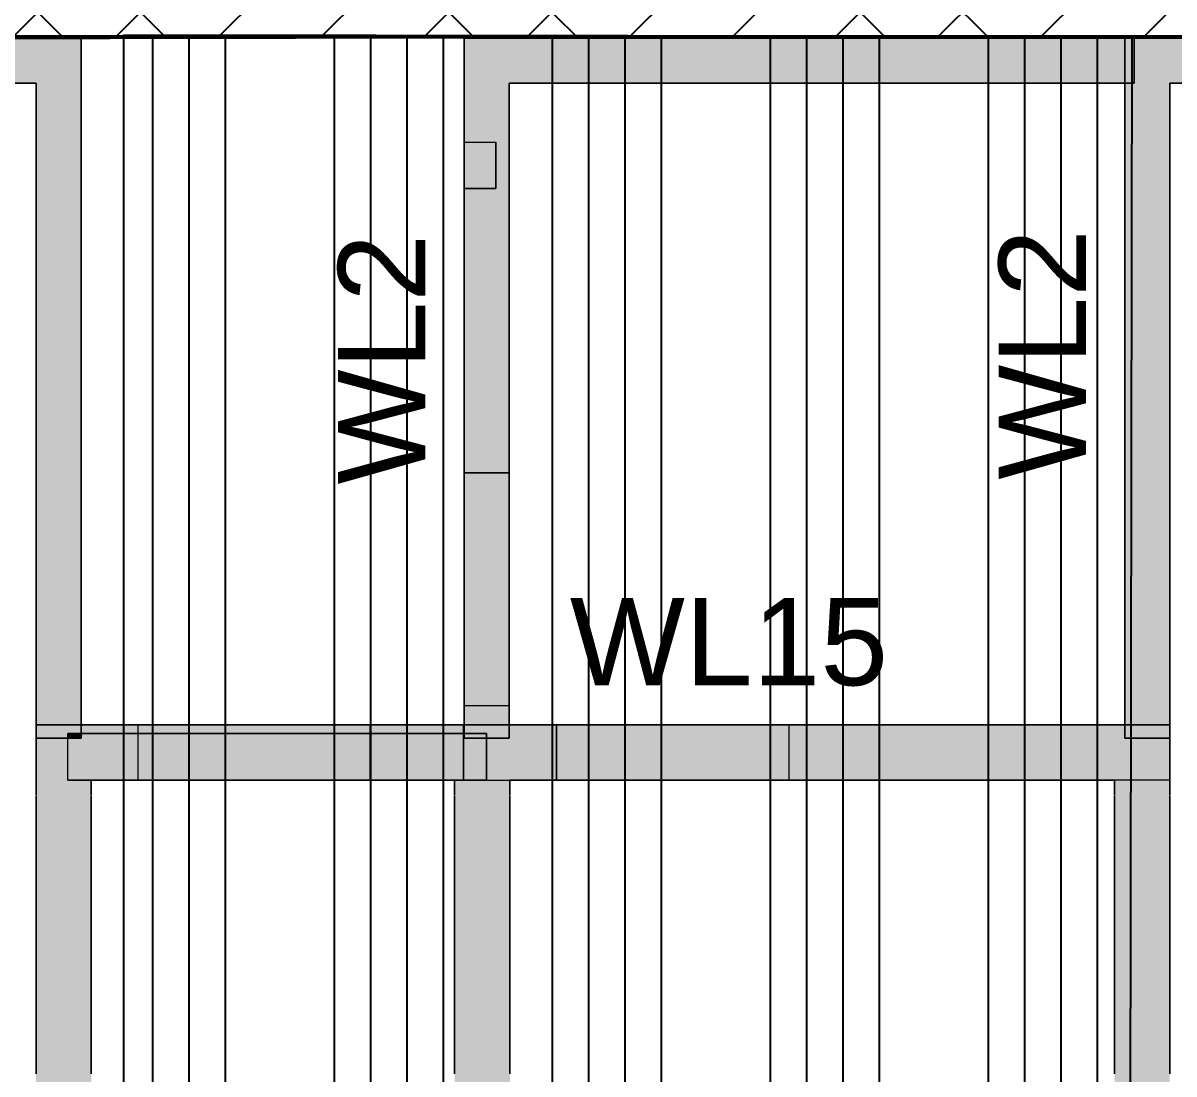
# Model space of a CAD drawing. Header units: inches. Extents: x -4126 to -1814, y 9773 to 12338.
# Drawn here: x -2716.1 to -2518.1, y 10203.1 to 10383.8 of the extents above; entities that cross this region are included whole.
import ezdxf

# ---------------------------------------------------------------- set-up
doc = ezdxf.new("R2010")
doc.units = ezdxf.units.IN
doc.header["$MEASUREMENT"] = 0
doc.layers.add('A-WALL', color=113, linetype='Continuous', lineweight=13)
doc.layers.add('I-WALL', color=2, linetype='Continuous', lineweight=13)
doc.layers.add('LOAD_HATCH', color=8, linetype='Continuous')
doc.layers.add('loads', color=1, linetype='Continuous')
doc.styles.add('Arial', font='Arial.ttf', dxfattribs={"height": 18})

# ---------------------------------------------------------------- blocks, each defined once
blk = doc.blocks.new('CTR - 1st Phase - Common Walls_rvt-1-FRAMING PLAN - 1ST FLOOR')
at = {"layer": 'I-WALL', "lineweight": 5, "transparency": 33554585}
for points in [[(-2713.82, 10373.41), (-2713.82, 10381.16), (-2721.68, 10381.16), (-2721.68, 10380.79), (-2732.55, 10380.79), (-2732.55, 10373.41), (-2721.3, 10373.41)], [(-2526.57, 10373.41), (-2526.57, 10381.16), (-2632.45, 10381.16), (-2632.45, 10373.41), (-2586.24, 10373.41)], [(-2526.57, 10373.41), (-2524.95, 10373.41), (-2524.95, 10381.16), (-2526.57, 10381.16)], [(-2514.32, 10373.41), (-2514.32, 10381.16), (-2524.95, 10381.16), (-2524.95, 10373.41), (-2518.82, 10373.41)], [(-2634.76, 10355.29), (-2634.76, 10363.29), (-2640.2, 10363.29), (-2640.2, 10355.29)], [(-2640.2, 10346.32), (-2632.45, 10346.32), (-2632.45, 10347.15), (-2640.2, 10347.15), (-2640.2, 10346.69)], [(-2632.45, 10298.43), (-2632.45, 10299.27), (-2640.2, 10299.27), (-2640.2, 10298.43)], [(-2713.82, 10260.84), (-2708.32, 10260.84), (-2708.32, 10261.59), (-2706.07, 10261.59), (-2706.07, 10263.09), (-2713.82, 10263.09)], [(-2636.32, 10260.84), (-2632.45, 10260.84), (-2632.45, 10263.09), (-2640.2, 10263.08), (-2640.2, 10261.59), (-2636.32, 10261.59)], [(-2521.07, 10260.84), (-2518.82, 10260.84), (-2518.82, 10263.09), (-2526.57, 10263.09), (-2526.57, 10260.84)], [(-2706.07, 10260.84), (-2706.07, 10261.59), (-2708.32, 10261.59), (-2708.32, 10260.84)], [(-2636.32, 10260.84), (-2636.32, 10261.59), (-2640.2, 10261.59), (-2640.2, 10260.84)]]:
    blk.add_hatch(color=8, dxfattribs=at).paths.add_polyline_path(points, flags=0)
h = blk.add_hatch(color=8, dxfattribs=at)
h.paths.add_polyline_path([(-2713.82, 10263.09), (-2706.07, 10263.09), (-2706.07, 10297.61), (-2713.82, 10297.61)], flags=0)
h.paths.add_polyline_path([(-2708.63, 10298), (-2706.07, 10298), (-2706.07, 10298.43), (-2713.82, 10298.43), (-2713.82, 10298)], flags=0)
h.paths.add_polyline_path([(-2706.07, 10299.27), (-2706.07, 10299.7), (-2713.82, 10299.7), (-2713.82, 10299.27), (-2708.72, 10299.27)], flags=0)
h.paths.add_polyline_path([(-2713.82, 10300.09), (-2706.07, 10300.09), (-2706.07, 10345.49), (-2713.82, 10345.49), (-2713.82, 10308.99)], flags=0)
h.paths.add_polyline_path([(-2711.93, 10345.89), (-2706.07, 10345.89), (-2706.07, 10346.32), (-2713.82, 10346.32), (-2713.82, 10345.89)], flags=0)
h.paths.add_polyline_path([(-2706.07, 10347.15), (-2706.07, 10347.58), (-2713.82, 10347.58), (-2713.82, 10347.15), (-2712.02, 10347.15)], flags=0)
h.paths.add_polyline_path([(-2713.82, 10347.97), (-2706.07, 10347.97), (-2706.07, 10381.16), (-2713.82, 10381.16), (-2713.82, 10373.41)], flags=0)
h = blk.add_hatch(color=8, dxfattribs=at)
h.paths.add_polyline_path([(-2635.58, 10263.09), (-2632.45, 10263.09), (-2632.45, 10266.41), (-2640.2, 10266.41), (-2640.2, 10263.09)], flags=0)
h.paths.add_polyline_path([(-2632.45, 10306.41), (-2632.45, 10345.49), (-2640.2, 10345.49), (-2640.2, 10306.41)], flags=0)
h.paths.add_polyline_path([(-2632.45, 10345.89), (-2632.45, 10346.32), (-2640.2, 10346.32), (-2640.2, 10345.89), (-2635.63, 10345.89)], flags=0)
h.paths.add_polyline_path([(-2640.2, 10347.15), (-2632.45, 10347.15), (-2632.45, 10347.58), (-2640.2, 10347.58)], flags=0)
h.paths.add_polyline_path([(-2634.76, 10347.97), (-2632.45, 10347.97), (-2632.45, 10381.16), (-2640.2, 10381.16), (-2640.2, 10363.29), (-2634.76, 10363.29), (-2634.76, 10355.29), (-2640.2, 10355.29), (-2640.2, 10347.97), (-2635.39, 10347.97)], flags=0)
h = blk.add_hatch(color=8, dxfattribs=at)
h.paths.add_polyline_path([(-2526.57, 10263.09), (-2518.82, 10263.09), (-2518.82, 10297.61), (-2526.57, 10297.61)], flags=0)
h.paths.add_polyline_path([(-2526.57, 10298), (-2518.82, 10298), (-2518.82, 10298.43), (-2526.57, 10298.43)], flags=0)
h.paths.add_polyline_path([(-2526.57, 10299.27), (-2518.82, 10299.27), (-2518.82, 10299.7), (-2526.57, 10299.7)], flags=0)
h.paths.add_polyline_path([(-2518.82, 10300.09), (-2518.82, 10345.49), (-2526.57, 10345.49), (-2526.57, 10300.09)], flags=0)
h.paths.add_polyline_path([(-2526.57, 10345.89), (-2518.82, 10345.89), (-2518.82, 10346.32), (-2526.57, 10346.32)], flags=0)
h.paths.add_polyline_path([(-2518.82, 10347.15), (-2518.82, 10347.58), (-2526.57, 10347.58), (-2526.57, 10347.15), (-2524.95, 10347.15)], flags=0)
h.paths.add_polyline_path([(-2524.95, 10347.97), (-2518.82, 10347.97), (-2518.82, 10373.41), (-2526.57, 10373.41), (-2526.57, 10347.97)], flags=0)
h = blk.add_hatch(color=8, dxfattribs=at)
h.paths.add_polyline_path([(-2713.82, 10297.61), (-2706.07, 10297.61), (-2706.07, 10298), (-2713.82, 10298)], flags=0)
h.paths.add_polyline_path([(-2706.07, 10299.7), (-2706.07, 10300.09), (-2713.82, 10300.09), (-2713.82, 10299.7), (-2708.75, 10299.7)], flags=0)
h.paths.add_polyline_path([(-2706.07, 10345.49), (-2706.07, 10345.89), (-2713.82, 10345.89), (-2713.82, 10345.49), (-2711.9, 10345.49)], flags=0)
h.paths.add_polyline_path([(-2713.82, 10347.58), (-2706.07, 10347.58), (-2706.07, 10347.97), (-2713.82, 10347.97)], flags=0)
h = blk.add_hatch(color=8, dxfattribs=at)
h.paths.add_polyline_path([(-2640.2, 10345.49), (-2632.45, 10345.49), (-2632.45, 10345.89), (-2640.2, 10345.89)], flags=0)
h.paths.add_polyline_path([(-2640.2, 10347.58), (-2632.45, 10347.58), (-2632.45, 10347.97), (-2640.2, 10347.97)], flags=0)
h = blk.add_hatch(color=8, dxfattribs=at)
h.paths.add_polyline_path([(-2526.57, 10297.61), (-2518.82, 10297.61), (-2518.82, 10298), (-2526.57, 10298)], flags=0)
h.paths.add_polyline_path([(-2518.82, 10299.7), (-2518.82, 10300.09), (-2526.57, 10300.09), (-2526.57, 10299.7)], flags=0)
h.paths.add_polyline_path([(-2526.57, 10345.49), (-2518.82, 10345.49), (-2518.82, 10345.89), (-2526.57, 10345.89)], flags=0)
h.paths.add_polyline_path([(-2524.95, 10347.58), (-2518.82, 10347.58), (-2518.82, 10347.97), (-2526.57, 10347.97), (-2526.57, 10347.58)], flags=0)
h = blk.add_hatch(color=8, dxfattribs=at)
h.paths.add_polyline_path([(-2706.07, 10298.43), (-2706.07, 10299.27), (-2713.82, 10299.27), (-2713.82, 10298.43), (-2708.66, 10298.43)], flags=0)
h.paths.add_polyline_path([(-2711.96, 10346.32), (-2706.07, 10346.32), (-2706.07, 10347.15), (-2713.82, 10347.15), (-2713.82, 10346.32)], flags=0)
h = blk.add_hatch(color=8, dxfattribs=at)
h.paths.add_polyline_path([(-2518.82, 10298.43), (-2518.82, 10299.27), (-2526.57, 10299.27), (-2526.57, 10298.43)], flags=0)
h.paths.add_polyline_path([(-2518.82, 10346.32), (-2518.82, 10347.15), (-2526.57, 10347.15), (-2526.57, 10346.32)], flags=0)
h = blk.add_hatch(color=8, dxfattribs=at)
h.paths.add_polyline_path([(-2640.2, 10266.41), (-2632.45, 10266.41), (-2632.45, 10297.61), (-2640.2, 10297.61)], flags=0)
h.paths.add_polyline_path([(-2632.45, 10298), (-2632.45, 10298.43), (-2640.2, 10298.43), (-2640.2, 10298)], flags=0)
h.paths.add_polyline_path([(-2632.45, 10299.27), (-2632.45, 10299.7), (-2640.2, 10299.7), (-2640.2, 10299.27)], flags=0)
h.paths.add_polyline_path([(-2640.2, 10300.09), (-2632.45, 10300.09), (-2632.45, 10306.41), (-2640.2, 10306.41)], flags=0)
h = blk.add_hatch(color=8, dxfattribs=at)
h.paths.add_polyline_path([(-2632.45, 10297.61), (-2632.45, 10298), (-2640.2, 10298), (-2640.2, 10297.61)], flags=0)
h.paths.add_polyline_path([(-2632.45, 10299.7), (-2632.45, 10300.09), (-2640.2, 10300.09), (-2640.2, 10299.7)], flags=0)
at = {"layer": 'I-WALL', "color": 9}
for p, q in [((-2713.82, 10381.16), (-2732.55, 10381.16)), ((-2713.82, 10381.16), (-2706.07, 10381.16)), ((-2706.07, 10347.97), (-2706.07, 10381.16)), ((-2640.2, 10381.16), (-2640.2, 10347.97)), ((-2640.2, 10381.16), (-2632.45, 10381.16)), ((-2524.95, 10381.16), (-2632.45, 10381.16)), ((-2514.32, 10381.16), (-2526.57, 10381.16)), ((-2526.57, 10373.41), (-2526.57, 10381.16)), ((-2524.95, 10381.16), (-2524.95, 10373.41)), ((-2732.55, 10373.41), (-2713.82, 10373.41)), ((-2713.82, 10373.41), (-2713.82, 10347.97)), ((-2632.45, 10347.97), (-2632.45, 10373.41)), ((-2632.45, 10373.41), (-2524.95, 10373.41)), ((-2526.57, 10373.41), (-2526.57, 10347.97)), ((-2518.82, 10347.97), (-2518.82, 10373.41)), ((-2518.82, 10373.41), (-2514.32, 10373.41)), ((-2713.82, 10347.97), (-2713.82, 10347.58)), ((-2713.82, 10347.58), (-2713.82, 10346.77)), ((-2706.07, 10347.58), (-2706.07, 10347.97)), ((-2706.07, 10346.77), (-2706.07, 10347.58)), ((-2640.2, 10347.97), (-2640.2, 10347.58)), ((-2640.2, 10347.58), (-2640.2, 10346.77)), ((-2632.45, 10347.58), (-2632.45, 10347.97)), ((-2632.45, 10346.77), (-2632.45, 10347.58)), ((-2526.57, 10347.97), (-2526.57, 10347.58)), ((-2526.57, 10347.58), (-2526.57, 10346.77)), ((-2518.82, 10347.58), (-2518.82, 10347.97)), ((-2518.82, 10346.77), (-2518.82, 10347.58)), ((-2713.82, 10346.69), (-2713.82, 10345.89)), ((-2713.82, 10345.89), (-2713.82, 10345.49)), ((-2713.82, 10345.49), (-2713.82, 10300.09)), ((-2706.07, 10345.89), (-2706.07, 10346.69)), ((-2706.07, 10345.49), (-2706.07, 10345.89)), ((-2706.07, 10300.09), (-2706.07, 10345.49)), ((-2640.2, 10346.69), (-2640.2, 10345.89)), ((-2640.2, 10345.89), (-2640.2, 10345.49)), ((-2640.2, 10345.49), (-2640.2, 10306.41)), ((-2632.45, 10345.89), (-2632.45, 10346.69)), ((-2632.45, 10345.49), (-2632.45, 10345.89)), ((-2632.45, 10306.41), (-2632.45, 10345.49)), ((-2526.57, 10346.69), (-2526.57, 10345.89)), ((-2526.57, 10345.89), (-2526.57, 10345.49)), ((-2526.57, 10345.49), (-2526.57, 10300.09)), ((-2518.82, 10345.89), (-2518.82, 10346.69)), ((-2518.82, 10345.49), (-2518.82, 10345.89)), ((-2518.82, 10300.09), (-2518.82, 10345.49)), ((-2640.2, 10306.41), (-2640.2, 10300.09)), ((-2632.45, 10306.41), (-2640.2, 10306.41)), ((-2632.45, 10300.09), (-2632.45, 10306.41)), ((-2713.82, 10300.09), (-2713.82, 10299.7)), ((-2713.82, 10299.7), (-2713.82, 10298.89)), ((-2706.07, 10299.7), (-2706.07, 10300.09)), ((-2706.07, 10298.89), (-2706.07, 10299.7)), ((-2640.2, 10300.09), (-2640.2, 10299.7)), ((-2640.2, 10299.7), (-2640.2, 10298.89)), ((-2632.45, 10299.7), (-2632.45, 10300.09)), ((-2632.45, 10298.89), (-2632.45, 10299.7)), ((-2526.57, 10300.09), (-2526.57, 10299.7)), ((-2526.57, 10299.7), (-2526.57, 10298.89)), ((-2518.82, 10299.7), (-2518.82, 10300.09)), ((-2518.82, 10298.89), (-2518.82, 10299.7)), ((-2713.82, 10298.81), (-2713.82, 10298)), ((-2713.82, 10298), (-2713.82, 10297.61)), ((-2706.07, 10298), (-2706.07, 10298.81)), ((-2706.07, 10297.61), (-2706.07, 10298)), ((-2640.2, 10298.81), (-2640.2, 10298)), ((-2640.2, 10298), (-2640.2, 10297.61)), ((-2632.45, 10298), (-2632.45, 10298.81)), ((-2632.45, 10297.61), (-2632.45, 10298)), ((-2526.57, 10298.81), (-2526.57, 10298)), ((-2526.57, 10298), (-2526.57, 10297.61)), ((-2518.82, 10298), (-2518.82, 10298.81)), ((-2518.82, 10297.61), (-2518.82, 10298)), ((-2713.82, 10297.61), (-2713.82, 10260.84)), ((-2706.07, 10261.59), (-2706.07, 10297.61)), ((-2640.2, 10297.61), (-2640.2, 10266.41)), ((-2632.45, 10266.41), (-2632.45, 10297.61)), ((-2526.57, 10297.61), (-2526.57, 10260.84)), ((-2518.82, 10260.84), (-2518.82, 10297.61)), ((-2640.2, 10266.41), (-2640.2, 10261.59)), ((-2640.2, 10266.41), (-2632.45, 10266.41)), ((-2632.45, 10260.84), (-2632.45, 10266.41)), ((-2708.32, 10260.84), (-2713.82, 10260.84)), ((-2706.07, 10260.84), (-2708.32, 10260.84)), ((-2706.07, 10260.84), (-2706.07, 10261.59)), ((-2640.2, 10261.59), (-2640.2, 10260.84)), ((-2636.32, 10260.84), (-2640.2, 10260.84)), ((-2632.45, 10260.84), (-2636.32, 10260.84)), ((-2518.82, 10260.84), (-2526.57, 10260.84))]:
    blk.add_line(p, q, dxfattribs=at)
at = {"layer": 'I-WALL', "color": 253}
for p, q in [((-2721.68, 10381.16), (-2713.82, 10381.16)), ((-2706.07, 10381.16), (-2713.82, 10381.16)), ((-2706.07, 10381.16), (-2706.07, 10347.97)), ((-2640.2, 10363.29), (-2640.2, 10381.16)), ((-2632.45, 10381.16), (-2640.2, 10381.16)), ((-2632.45, 10381.16), (-2526.57, 10381.16)), ((-2526.57, 10381.16), (-2524.95, 10381.16)), ((-2526.57, 10381.16), (-2524.95, 10381.16)), ((-2526.57, 10381.16), (-2526.57, 10373.41)), ((-2524.95, 10373.41), (-2524.95, 10381.16)), ((-2524.95, 10381.16), (-2514.32, 10381.16)), ((-2713.82, 10373.41), (-2732.55, 10373.41)), ((-2713.82, 10347.97), (-2713.82, 10373.41)), ((-2632.45, 10373.41), (-2632.45, 10347.97)), ((-2526.57, 10373.41), (-2632.45, 10373.41)), ((-2524.95, 10373.41), (-2526.57, 10373.41)), ((-2526.57, 10347.97), (-2526.57, 10373.41)), ((-2518.82, 10373.41), (-2518.82, 10347.97)), ((-2514.32, 10373.41), (-2518.82, 10373.41)), ((-2640.2, 10355.29), (-2640.2, 10363.29)), ((-2640.2, 10363.29), (-2640.2, 10355.29)), ((-2640.2, 10355.29), (-2640.2, 10363.29)), ((-2640.2, 10363.29), (-2634.76, 10363.29)), ((-2640.2, 10363.29), (-2634.76, 10363.29)), ((-2634.76, 10355.29), (-2634.76, 10363.29)), ((-2634.76, 10363.29), (-2634.76, 10355.29)), ((-2640.2, 10347.97), (-2640.2, 10355.29)), ((-2634.76, 10355.29), (-2640.2, 10355.29)), ((-2640.2, 10355.29), (-2634.76, 10355.29)), ((-2713.82, 10347.58), (-2713.82, 10347.97)), ((-2713.82, 10347.15), (-2713.82, 10347.58)), ((-2706.07, 10347.97), (-2706.07, 10347.58)), ((-2706.07, 10347.58), (-2706.07, 10347.15)), ((-2640.2, 10347.58), (-2640.2, 10347.97)), ((-2640.2, 10347.15), (-2640.2, 10347.58)), ((-2632.45, 10347.97), (-2632.45, 10347.58)), ((-2632.45, 10347.58), (-2632.45, 10347.15)), ((-2526.57, 10347.58), (-2526.57, 10347.97)), ((-2526.57, 10347.15), (-2526.57, 10347.58)), ((-2518.82, 10347.97), (-2518.82, 10347.58)), ((-2518.82, 10347.58), (-2518.82, 10347.15)), ((-2713.82, 10346.77), (-2713.82, 10347.15)), ((-2713.82, 10346.32), (-2713.82, 10346.69)), ((-2713.82, 10345.89), (-2713.82, 10346.32)), ((-2713.82, 10345.49), (-2713.82, 10345.89)), ((-2713.82, 10300.09), (-2713.82, 10345.49)), ((-2706.07, 10347.15), (-2706.07, 10346.77)), ((-2706.07, 10346.69), (-2706.07, 10346.32)), ((-2706.07, 10346.32), (-2706.07, 10345.89)), ((-2706.07, 10345.89), (-2706.07, 10345.49)), ((-2706.07, 10345.49), (-2706.07, 10300.09)), ((-2640.2, 10346.77), (-2640.2, 10347.15)), ((-2640.2, 10346.32), (-2640.2, 10346.69)), ((-2640.2, 10345.89), (-2640.2, 10346.32)), ((-2640.2, 10345.49), (-2640.2, 10345.89)), ((-2640.2, 10300.09), (-2640.2, 10345.49)), ((-2632.45, 10347.15), (-2632.45, 10346.77)), ((-2632.45, 10346.69), (-2632.45, 10346.32)), ((-2632.45, 10346.32), (-2632.45, 10345.89)), ((-2632.45, 10345.89), (-2632.45, 10345.49)), ((-2632.45, 10345.49), (-2632.45, 10300.09)), ((-2526.57, 10346.77), (-2526.57, 10347.15)), ((-2526.57, 10346.32), (-2526.57, 10346.69)), ((-2526.57, 10345.89), (-2526.57, 10346.32)), ((-2526.57, 10345.49), (-2526.57, 10345.89)), ((-2526.57, 10300.09), (-2526.57, 10345.49)), ((-2518.82, 10347.15), (-2518.82, 10346.77)), ((-2518.82, 10346.69), (-2518.82, 10346.32)), ((-2518.82, 10346.32), (-2518.82, 10345.89)), ((-2518.82, 10345.89), (-2518.82, 10345.49)), ((-2518.82, 10345.49), (-2518.82, 10300.09)), ((-2640.2, 10306.41), (-2632.45, 10306.41)), ((-2713.82, 10299.7), (-2713.82, 10300.09)), ((-2713.82, 10299.27), (-2713.82, 10299.7)), ((-2706.07, 10300.09), (-2706.07, 10299.7)), ((-2706.07, 10299.7), (-2706.07, 10299.27)), ((-2640.2, 10299.7), (-2640.2, 10300.09)), ((-2640.2, 10299.27), (-2640.2, 10299.7)), ((-2632.45, 10300.09), (-2632.45, 10299.7)), ((-2632.45, 10299.7), (-2632.45, 10299.27)), ((-2526.57, 10299.7), (-2526.57, 10300.09)), ((-2526.57, 10299.27), (-2526.57, 10299.7)), ((-2518.82, 10300.09), (-2518.82, 10299.7)), ((-2518.82, 10299.7), (-2518.82, 10299.27)), ((-2713.82, 10298.89), (-2713.82, 10299.27)), ((-2713.82, 10298.43), (-2713.82, 10298.81)), ((-2713.82, 10298), (-2713.82, 10298.43)), ((-2713.82, 10297.61), (-2713.82, 10298)), ((-2706.07, 10299.27), (-2706.07, 10298.89)), ((-2706.07, 10298.81), (-2706.07, 10298.43)), ((-2706.07, 10298.43), (-2706.07, 10298)), ((-2706.07, 10298), (-2706.07, 10297.61)), ((-2640.2, 10298.89), (-2640.2, 10299.27)), ((-2640.2, 10298.43), (-2640.2, 10298.81)), ((-2640.2, 10298), (-2640.2, 10298.43)), ((-2640.2, 10297.61), (-2640.2, 10298)), ((-2632.45, 10299.27), (-2632.45, 10298.89)), ((-2632.45, 10298.81), (-2632.45, 10298.43)), ((-2632.45, 10298.43), (-2632.45, 10298)), ((-2632.45, 10298), (-2632.45, 10297.61)), ((-2526.57, 10298.89), (-2526.57, 10299.27)), ((-2526.57, 10298.43), (-2526.57, 10298.81)), ((-2526.57, 10298), (-2526.57, 10298.43)), ((-2526.57, 10297.61), (-2526.57, 10298)), ((-2518.82, 10299.27), (-2518.82, 10298.89)), ((-2518.82, 10298.81), (-2518.82, 10298.43)), ((-2518.82, 10298.43), (-2518.82, 10298)), ((-2518.82, 10298), (-2518.82, 10297.61)), ((-2713.82, 10263.09), (-2713.82, 10297.61)), ((-2706.07, 10297.61), (-2706.07, 10263.09)), ((-2640.2, 10263.09), (-2640.2, 10297.61)), ((-2632.45, 10297.61), (-2632.45, 10263.09)), ((-2526.57, 10263.09), (-2526.57, 10297.61)), ((-2518.82, 10297.61), (-2518.82, 10263.09)), ((-2640.2, 10266.41), (-2632.45, 10266.41)), ((-2713.82, 10260.84), (-2713.82, 10263.09)), ((-2706.07, 10263.09), (-2706.07, 10261.59)), ((-2640.2, 10261.59), (-2640.2, 10263.08)), ((-2632.45, 10263.09), (-2632.45, 10260.84)), ((-2526.57, 10260.84), (-2526.57, 10263.09)), ((-2518.82, 10263.09), (-2518.82, 10260.84)), ((-2713.82, 10260.84), (-2708.32, 10260.84)), ((-2708.32, 10260.84), (-2706.07, 10260.84)), ((-2706.07, 10261.59), (-2706.07, 10260.84)), ((-2640.2, 10260.84), (-2640.2, 10261.59)), ((-2640.2, 10260.84), (-2636.32, 10260.84)), ((-2636.32, 10260.84), (-2632.45, 10260.84)), ((-2526.57, 10260.84), (-2518.82, 10260.84))]:
    blk.add_line(p, q, dxfattribs=at)
blk = doc.blocks.new('CTR - 1st Phase -Stairs _ Elevators_rvt-1-FRAMING PLAN - 1ST FLOOR')
at = {"layer": 'I-WALL', "lineweight": 5, "transparency": 33554585}
h = blk.add_hatch(color=8, dxfattribs=at)
h.paths.add_polyline_path([(-2708.32, 10253.59), (-2708.32, 10260.84), (-2713.82, 10260.84), (-2713.82, 10253.59)], flags=0)
h.paths.add_polyline_path([(-2697.59, 10261.59), (-2696.32, 10261.59), (-2696.32, 10263.09), (-2706.07, 10263.09), (-2706.07, 10261.59), (-2704.32, 10261.59)], flags=0)
h.paths.add_polyline_path([(-2640.32, 10261.59), (-2640.32, 10263.09), (-2656.32, 10263.09), (-2656.32, 10261.59), (-2653.8, 10261.59)], flags=0)
for points in [[(-2656.32, 10261.59), (-2656.32, 10263.09), (-2696.32, 10263.09), (-2696.32, 10261.59)], [(-2624.32, 10253.59), (-2584.32, 10253.59), (-2584.32, 10263.09), (-2624.32, 10263.09), (-2624.32, 10261.73)], [(-2696.32, 10253.59), (-2656.32, 10253.59), (-2656.32, 10261.59), (-2696.32, 10261.59)], [(-2636.32, 10253.59), (-2636.32, 10260.84), (-2640.2, 10260.84), (-2640.2, 10261.59), (-2640.32, 10261.59), (-2640.32, 10253.59), (-2640.2, 10253.59)]]:
    blk.add_hatch(color=8, dxfattribs=at).paths.add_polyline_path(points, flags=0)
h = blk.add_hatch(color=8, dxfattribs=at)
h.paths.add_polyline_path([(-2526.57, 10253.59), (-2518.82, 10253.59), (-2518.82, 10260.84), (-2526.57, 10260.84), (-2526.57, 10263.09), (-2584.32, 10263.09), (-2584.32, 10253.59), (-2528.32, 10253.59)], flags=0)
h.paths.add_polyline_path([(-2632.32, 10253.59), (-2624.32, 10253.59), (-2624.32, 10263.09), (-2632.45, 10263.09), (-2632.45, 10260.84), (-2636.32, 10260.84), (-2636.32, 10253.59), (-2632.45, 10253.59)], flags=0)
h.paths.add_polyline_path([(-2640.2, 10261.59), (-2640.2, 10263.09), (-2640.32, 10263.09), (-2640.32, 10261.59)], flags=0)
h = blk.add_hatch(color=8, dxfattribs=at)
h.paths.add_polyline_path([(-2708.32, 10253.59), (-2696.32, 10253.59), (-2696.32, 10261.59), (-2706.07, 10261.59), (-2706.07, 10260.84), (-2708.32, 10260.84), (-2708.32, 10257.59)], flags=0)
h.paths.add_polyline_path([(-2656.32, 10253.59), (-2640.32, 10253.59), (-2640.32, 10261.59), (-2656.32, 10261.59)], flags=0)
h = blk.add_hatch(color=8, dxfattribs=at)
h.paths.add_polyline_path([(-2704.32, 10017.71), (-2704.32, 10058.2), (-2713.82, 10058.2), (-2713.82, 10017.71)], flags=0)
h.paths.add_polyline_path([(-2704.32, 10058.6), (-2704.32, 10059.03), (-2713.82, 10059.03), (-2713.82, 10058.6)], flags=0)
h.paths.add_polyline_path([(-2713.82, 10059.86), (-2704.32, 10059.86), (-2704.32, 10060.29), (-2713.82, 10060.29)], flags=0)
h.paths.add_polyline_path([(-2713.82, 10060.68), (-2704.32, 10060.68), (-2704.32, 10106.08), (-2713.82, 10106.08)], flags=0)
h.paths.add_polyline_path([(-2704.32, 10106.48), (-2704.32, 10106.91), (-2713.82, 10106.91), (-2713.82, 10106.48)], flags=0)
h.paths.add_polyline_path([(-2713.82, 10107.74), (-2704.32, 10107.74), (-2704.32, 10108.17), (-2713.82, 10108.17)], flags=0)
h.paths.add_polyline_path([(-2713.82, 10108.56), (-2704.32, 10108.56), (-2704.32, 10153.97), (-2713.82, 10153.97)], flags=0)
h.paths.add_polyline_path([(-2713.82, 10154.36), (-2704.32, 10154.36), (-2704.32, 10154.79), (-2713.82, 10154.79)], flags=0)
h.paths.add_polyline_path([(-2713.82, 10155.62), (-2704.32, 10155.62), (-2704.32, 10156.05), (-2713.82, 10156.05)], flags=0)
h.paths.add_polyline_path([(-2713.82, 10156.45), (-2704.32, 10156.45), (-2704.32, 10201.85), (-2713.82, 10201.85)], flags=0)
h.paths.add_polyline_path([(-2713.82, 10202.24), (-2704.32, 10202.24), (-2704.32, 10202.67), (-2713.82, 10202.67)], flags=0)
h.paths.add_polyline_path([(-2713.82, 10203.5), (-2704.32, 10203.5), (-2704.32, 10203.93), (-2713.82, 10203.93)], flags=0)
h.paths.add_polyline_path([(-2713.82, 10204.33), (-2704.32, 10204.33), (-2704.32, 10249.73), (-2713.82, 10249.73), (-2713.82, 10222.87)], flags=0)
h.paths.add_polyline_path([(-2704.32, 10250.12), (-2704.32, 10250.55), (-2713.82, 10250.55), (-2713.82, 10250.12)], flags=0)
h.paths.add_polyline_path([(-2706.18, 10251.39), (-2704.32, 10251.39), (-2704.32, 10251.82), (-2713.82, 10251.82), (-2713.82, 10251.39), (-2708.32, 10251.39)], flags=0)
h.paths.add_polyline_path([(-2705.49, 10252.21), (-2704.32, 10252.21), (-2704.32, 10253.59), (-2713.82, 10253.59), (-2713.82, 10252.21), (-2708.32, 10252.21)], flags=0)
h = blk.add_hatch(color=8, dxfattribs=at)
h.paths.add_polyline_path([(-2704.32, 10058.2), (-2704.32, 10058.6), (-2713.82, 10058.6), (-2713.82, 10058.2)], flags=0)
h.paths.add_polyline_path([(-2713.82, 10060.29), (-2704.32, 10060.29), (-2704.32, 10060.68), (-2713.82, 10060.68)], flags=0)
h.paths.add_polyline_path([(-2713.82, 10106.08), (-2704.32, 10106.08), (-2704.32, 10106.48), (-2713.82, 10106.48)], flags=0)
h.paths.add_polyline_path([(-2704.32, 10108.17), (-2704.32, 10108.56), (-2713.82, 10108.56), (-2713.82, 10108.17)], flags=0)
h.paths.add_polyline_path([(-2704.32, 10153.97), (-2704.32, 10154.36), (-2713.82, 10154.36), (-2713.82, 10153.97)], flags=0)
h.paths.add_polyline_path([(-2704.32, 10156.05), (-2704.32, 10156.45), (-2713.82, 10156.45), (-2713.82, 10156.05)], flags=0)
h.paths.add_polyline_path([(-2713.82, 10201.85), (-2704.32, 10201.85), (-2704.32, 10202.24), (-2713.82, 10202.24)], flags=0)
h.paths.add_polyline_path([(-2713.82, 10203.93), (-2704.32, 10203.93), (-2704.32, 10204.33), (-2713.82, 10204.33)], flags=0)
h.paths.add_polyline_path([(-2704.32, 10249.73), (-2704.32, 10250.12), (-2713.82, 10250.12), (-2713.82, 10249.73)], flags=0)
h.paths.add_polyline_path([(-2708.32, 10251.82), (-2704.32, 10251.82), (-2704.32, 10252.21), (-2713.82, 10252.21), (-2713.82, 10251.82)], flags=0)
h = blk.add_hatch(color=8, dxfattribs=at)
h.paths.add_polyline_path([(-2641.82, 10197.59), (-2632.32, 10197.59), (-2632.32, 10201.85), (-2641.82, 10201.85)], flags=0)
h.paths.add_polyline_path([(-2641.82, 10202.24), (-2632.32, 10202.24), (-2632.32, 10202.67), (-2641.82, 10202.67)], flags=0)
h.paths.add_polyline_path([(-2632.32, 10203.5), (-2632.32, 10203.93), (-2641.82, 10203.93), (-2641.82, 10203.5)], flags=0)
h.paths.add_polyline_path([(-2641.82, 10204.33), (-2632.32, 10204.33), (-2632.32, 10249.73), (-2641.82, 10249.73), (-2641.82, 10222.87)], flags=0)
h.paths.add_polyline_path([(-2641.82, 10250.12), (-2632.32, 10250.12), (-2632.32, 10250.55), (-2641.82, 10250.55)], flags=0)
h.paths.add_polyline_path([(-2632.32, 10251.39), (-2632.32, 10251.82), (-2641.82, 10251.82), (-2641.82, 10251.39), (-2636.32, 10251.39)], flags=0)
h.paths.add_polyline_path([(-2641.82, 10252.21), (-2632.32, 10252.21), (-2632.32, 10253.59), (-2641.82, 10253.59)], flags=0)
h = blk.add_hatch(color=8, dxfattribs=at)
h.paths.add_polyline_path([(-2632.32, 10201.85), (-2632.32, 10202.24), (-2641.82, 10202.24), (-2641.82, 10201.85)], flags=0)
h.paths.add_polyline_path([(-2641.82, 10203.93), (-2632.32, 10203.93), (-2632.32, 10204.33), (-2641.82, 10204.33)], flags=0)
h.paths.add_polyline_path([(-2632.32, 10249.73), (-2632.32, 10250.12), (-2641.82, 10250.12), (-2641.82, 10249.73)], flags=0)
h.paths.add_polyline_path([(-2636.32, 10251.82), (-2632.32, 10251.82), (-2632.32, 10252.21), (-2641.82, 10252.21), (-2641.82, 10251.82), (-2640.32, 10251.82)], flags=0)
h = blk.add_hatch(color=8, dxfattribs=at)
h.paths.add_polyline_path([(-2528.32, 10017.71), (-2518.82, 10017.71), (-2518.82, 10058.2), (-2528.32, 10058.2), (-2528.32, 10050.65)], flags=0)
h.paths.add_polyline_path([(-2528.32, 10058.6), (-2518.82, 10058.6), (-2518.82, 10059.03), (-2528.32, 10059.03)], flags=0)
h.paths.add_polyline_path([(-2518.82, 10059.86), (-2518.82, 10060.29), (-2528.32, 10060.29), (-2528.32, 10059.86), (-2521.23, 10059.86)], flags=0)
h.paths.add_polyline_path([(-2518.82, 10060.68), (-2518.82, 10106.08), (-2528.32, 10106.08), (-2528.32, 10060.68), (-2521.28, 10060.68)], flags=0)
h.paths.add_polyline_path([(-2528.32, 10106.48), (-2518.82, 10106.48), (-2518.82, 10106.91), (-2528.32, 10106.91)], flags=0)
h.paths.add_polyline_path([(-2518.82, 10107.74), (-2518.82, 10108.17), (-2528.32, 10108.17), (-2528.32, 10107.74), (-2523.96, 10107.74)], flags=0)
h.paths.add_polyline_path([(-2518.82, 10108.56), (-2518.82, 10153.97), (-2528.32, 10153.97), (-2528.32, 10108.56), (-2524, 10108.56)], flags=0)
h.paths.add_polyline_path([(-2518.82, 10154.36), (-2518.82, 10154.79), (-2528.32, 10154.79), (-2528.32, 10154.36), (-2526.61, 10154.36)], flags=0)
h.paths.add_polyline_path([(-2526.68, 10155.62), (-2518.82, 10155.62), (-2518.82, 10156.05), (-2528.32, 10156.05), (-2528.32, 10155.62)], flags=0)
h.paths.add_polyline_path([(-2526.73, 10156.45), (-2518.82, 10156.45), (-2518.82, 10201.85), (-2528.32, 10201.85), (-2528.32, 10156.45)], flags=0)
h.paths.add_polyline_path([(-2528.32, 10202.24), (-2518.82, 10202.24), (-2518.82, 10202.67), (-2528.32, 10202.67)], flags=0)
h.paths.add_polyline_path([(-2525.71, 10203.5), (-2518.82, 10203.5), (-2518.82, 10203.93), (-2528.32, 10203.93), (-2528.32, 10203.5), (-2526.45, 10203.5)], flags=0)
h.paths.add_polyline_path([(-2528.32, 10204.33), (-2518.82, 10204.33), (-2518.82, 10249.73), (-2528.32, 10249.73), (-2528.32, 10222.87)], flags=0)
h.paths.add_polyline_path([(-2519.35, 10250.12), (-2518.82, 10250.12), (-2518.82, 10250.55), (-2528.32, 10250.55), (-2528.32, 10250.12)], flags=0)
h.paths.add_polyline_path([(-2518.82, 10251.39), (-2518.82, 10251.82), (-2528.32, 10251.82), (-2528.32, 10251.39), (-2519.13, 10251.39)], flags=0)
h.paths.add_polyline_path([(-2519.03, 10252.21), (-2518.82, 10252.21), (-2518.82, 10253.59), (-2528.32, 10253.59), (-2528.32, 10252.21)], flags=0)
h = blk.add_hatch(color=8, dxfattribs=at)
h.paths.add_polyline_path([(-2528.32, 10058.2), (-2518.82, 10058.2), (-2518.82, 10058.6), (-2528.32, 10058.6)], flags=0)
h.paths.add_polyline_path([(-2528.32, 10060.29), (-2518.82, 10060.29), (-2518.82, 10060.68), (-2528.32, 10060.68)], flags=0)
h.paths.add_polyline_path([(-2518.82, 10106.08), (-2518.82, 10106.48), (-2528.32, 10106.48), (-2528.32, 10106.08), (-2523.86, 10106.08)], flags=0)
h.paths.add_polyline_path([(-2528.32, 10108.17), (-2518.82, 10108.17), (-2518.82, 10108.56), (-2528.32, 10108.56)], flags=0)
h.paths.add_polyline_path([(-2518.82, 10153.97), (-2518.82, 10154.36), (-2528.32, 10154.36), (-2528.32, 10153.97), (-2526.59, 10153.97)], flags=0)
h.paths.add_polyline_path([(-2518.82, 10156.05), (-2518.82, 10156.45), (-2528.32, 10156.45), (-2528.32, 10156.05), (-2526.71, 10156.05)], flags=0)
h.paths.add_polyline_path([(-2518.82, 10201.85), (-2518.82, 10202.24), (-2528.32, 10202.24), (-2528.32, 10201.85), (-2525.93, 10201.85)], flags=0)
h.paths.add_polyline_path([(-2528.32, 10203.93), (-2518.82, 10203.93), (-2518.82, 10204.33), (-2528.32, 10204.33)], flags=0)
h.paths.add_polyline_path([(-2519.35, 10249.73), (-2518.82, 10249.73), (-2518.82, 10250.12), (-2528.32, 10250.12), (-2528.32, 10249.73), (-2519.41, 10249.73)], flags=0)
h.paths.add_polyline_path([(-2528.32, 10251.82), (-2518.82, 10251.82), (-2518.82, 10252.21), (-2528.32, 10252.21)], flags=0)
h = blk.add_hatch(color=8, dxfattribs=at)
h.paths.add_polyline_path([(-2713.82, 10059.03), (-2704.32, 10059.03), (-2704.32, 10059.86), (-2713.82, 10059.86), (-2713.82, 10059.4)], flags=0)
h.paths.add_polyline_path([(-2704.32, 10106.91), (-2704.32, 10107.74), (-2713.82, 10107.74), (-2713.82, 10106.91)], flags=0)
h.paths.add_polyline_path([(-2704.32, 10154.79), (-2704.32, 10155.62), (-2713.82, 10155.62), (-2713.82, 10154.79)], flags=0)
h.paths.add_polyline_path([(-2713.82, 10202.67), (-2704.32, 10202.67), (-2704.32, 10203.5), (-2713.82, 10203.5), (-2713.82, 10203.05)], flags=0)
h.paths.add_polyline_path([(-2704.32, 10250.55), (-2704.32, 10251.39), (-2713.82, 10251.39), (-2713.82, 10250.55)], flags=0)
h = blk.add_hatch(color=8, dxfattribs=at)
h.paths.add_polyline_path([(-2632.32, 10202.67), (-2632.32, 10203.5), (-2641.82, 10203.5), (-2641.82, 10202.67)], flags=0)
h.paths.add_polyline_path([(-2632.32, 10250.55), (-2632.32, 10251.39), (-2641.82, 10251.39), (-2641.82, 10250.55)], flags=0)
h = blk.add_hatch(color=8, dxfattribs=at)
h.paths.add_polyline_path([(-2528.32, 10059.03), (-2518.82, 10059.03), (-2518.82, 10059.86), (-2528.32, 10059.86), (-2528.32, 10059.4)], flags=0)
h.paths.add_polyline_path([(-2518.82, 10106.91), (-2518.82, 10107.74), (-2528.32, 10107.74), (-2528.32, 10106.91), (-2523.91, 10106.91)], flags=0)
h.paths.add_polyline_path([(-2526.63, 10154.79), (-2518.82, 10154.79), (-2518.82, 10155.62), (-2528.32, 10155.62), (-2528.32, 10154.79)], flags=0)
h.paths.add_polyline_path([(-2528.32, 10202.67), (-2518.82, 10202.67), (-2518.82, 10203.5), (-2528.32, 10203.5), (-2528.32, 10203.05)], flags=0)
h.paths.add_polyline_path([(-2528.32, 10250.55), (-2518.82, 10250.55), (-2518.82, 10251.39), (-2528.32, 10251.39), (-2528.32, 10250.93)], flags=0)
at = {"layer": 'A-WALL', "color": 9}
for p, q in [((-2636.32, 10261.59), (-2708.32, 10261.59)), ((-2708.32, 10261.59), (-2636.32, 10261.59)), ((-2708.32, 10253.59), (-2708.32, 10261.59)), ((-2708.32, 10253.59), (-2708.32, 10261.59)), ((-2636.32, 10261.59), (-2636.32, 10253.59)), ((-2636.32, 10253.59), (-2636.32, 10261.59)), ((-2636.32, 10253.59), (-2708.32, 10253.59)), ((-2708.32, 10253.59), (-2636.32, 10253.59))]:
    blk.add_line(p, q, dxfattribs=at)
at = {"layer": 'I-WALL', "color": 253}
for p, q in [((-2713.82, 10263.09), (-2706.07, 10263.09)), ((-2713.82, 10263.09), (-2713.82, 10260.84)), ((-2706.07, 10263.09), (-2640.32, 10263.09)), ((-2696.32, 10263.09), (-2696.32, 10261.59)), ((-2656.32, 10263.09), (-2656.32, 10261.59)), ((-2640.32, 10263.09), (-2640.2, 10263.09)), ((-2640.32, 10261.59), (-2640.32, 10263.09)), ((-2640.32, 10261.59), (-2640.32, 10263.09)), ((-2640.2, 10263.09), (-2632.45, 10263.09)), ((-2632.45, 10263.09), (-2624.32, 10263.09)), ((-2624.32, 10263.09), (-2584.32, 10263.09)), ((-2584.32, 10263.09), (-2624.32, 10263.09)), ((-2624.32, 10263.09), (-2584.32, 10263.09)), ((-2584.32, 10263.09), (-2624.32, 10263.09)), ((-2624.32, 10263.09), (-2584.32, 10263.09)), ((-2624.32, 10253.59), (-2624.32, 10263.09)), ((-2624.32, 10263.09), (-2624.32, 10253.59)), ((-2624.32, 10253.59), (-2624.32, 10263.09)), ((-2624.32, 10263.09), (-2624.32, 10253.59)), ((-2584.32, 10263.09), (-2526.57, 10263.09)), ((-2584.32, 10263.09), (-2584.32, 10253.59)), ((-2584.32, 10263.09), (-2584.32, 10253.59)), ((-2584.32, 10263.09), (-2584.32, 10253.59)), ((-2584.32, 10263.09), (-2584.32, 10253.59)), ((-2526.57, 10263.09), (-2518.82, 10263.09)), ((-2518.82, 10260.84), (-2518.82, 10263.09)), ((-2713.82, 10260.84), (-2713.82, 10253.59)), ((-2696.32, 10261.59), (-2696.32, 10253.59)), ((-2656.32, 10261.59), (-2656.32, 10253.59)), ((-2640.32, 10253.59), (-2640.32, 10261.59)), ((-2640.32, 10253.59), (-2640.32, 10261.59)), ((-2518.82, 10253.59), (-2518.82, 10260.84)), ((-2713.82, 10252.21), (-2713.82, 10253.59)), ((-2713.82, 10251.82), (-2713.82, 10252.21)), ((-2704.32, 10253.59), (-2704.32, 10252.21)), ((-2641.82, 10253.59), (-2704.32, 10253.59)), ((-2704.32, 10252.21), (-2704.32, 10251.82)), ((-2640.32, 10253.59), (-2641.82, 10253.59)), ((-2641.82, 10252.21), (-2641.82, 10253.59)), ((-2640.32, 10253.59), (-2641.82, 10253.59)), ((-2641.82, 10253.59), (-2640.32, 10253.59)), ((-2641.82, 10251.82), (-2641.82, 10252.21)), ((-2636.32, 10253.59), (-2632.32, 10253.59)), ((-2624.32, 10253.59), (-2632.32, 10253.59)), ((-2632.32, 10253.59), (-2632.32, 10252.21)), ((-2632.32, 10252.21), (-2632.32, 10251.82)), ((-2624.32, 10253.59), (-2584.32, 10253.59)), ((-2584.32, 10253.59), (-2624.32, 10253.59)), ((-2624.32, 10253.59), (-2584.32, 10253.59)), ((-2584.32, 10253.59), (-2624.32, 10253.59)), ((-2584.32, 10253.59), (-2624.32, 10253.59)), ((-2528.32, 10253.59), (-2584.32, 10253.59)), ((-2518.82, 10253.59), (-2528.32, 10253.59)), ((-2528.32, 10252.21), (-2528.32, 10253.59)), ((-2518.82, 10253.59), (-2528.32, 10253.59)), ((-2528.32, 10251.82), (-2528.32, 10252.21)), ((-2518.82, 10253.59), (-2518.82, 10252.21)), ((-2518.82, 10252.21), (-2518.82, 10251.82)), ((-2713.82, 10251.39), (-2713.82, 10251.82)), ((-2713.82, 10251.01), (-2713.82, 10251.39)), ((-2713.82, 10250.55), (-2713.82, 10250.93)), ((-2713.82, 10250.12), (-2713.82, 10250.55)), ((-2704.32, 10251.82), (-2704.32, 10251.39)), ((-2704.32, 10251.39), (-2704.32, 10251.01)), ((-2704.32, 10250.93), (-2704.32, 10250.55)), ((-2704.32, 10250.55), (-2704.32, 10250.12)), ((-2641.82, 10251.39), (-2641.82, 10251.82)), ((-2641.82, 10251.01), (-2641.82, 10251.39)), ((-2641.82, 10250.55), (-2641.82, 10250.93)), ((-2641.82, 10250.12), (-2641.82, 10250.55)), ((-2632.32, 10251.82), (-2632.32, 10251.39)), ((-2632.32, 10251.39), (-2632.32, 10251.01)), ((-2632.32, 10250.93), (-2632.32, 10250.55)), ((-2632.32, 10250.55), (-2632.32, 10250.12)), ((-2528.32, 10251.39), (-2528.32, 10251.82)), ((-2528.32, 10251.01), (-2528.32, 10251.39)), ((-2528.32, 10250.55), (-2528.32, 10250.93)), ((-2528.32, 10250.12), (-2528.32, 10250.55)), ((-2518.82, 10251.82), (-2518.82, 10251.39)), ((-2518.82, 10251.39), (-2518.82, 10251.01)), ((-2518.82, 10250.93), (-2518.82, 10250.55)), ((-2518.82, 10250.55), (-2518.82, 10250.12)), ((-2713.82, 10249.73), (-2713.82, 10250.12)), ((-2713.82, 10204.33), (-2713.82, 10249.73)), ((-2704.32, 10250.12), (-2704.32, 10249.73)), ((-2704.32, 10249.73), (-2704.32, 10204.33)), ((-2641.82, 10249.73), (-2641.82, 10250.12)), ((-2641.82, 10204.33), (-2641.82, 10249.73)), ((-2632.32, 10250.12), (-2632.32, 10249.73)), ((-2632.32, 10249.73), (-2632.32, 10204.33)), ((-2528.32, 10249.73), (-2528.32, 10250.12)), ((-2528.32, 10204.33), (-2528.32, 10249.73)), ((-2518.82, 10250.12), (-2518.82, 10249.73)), ((-2518.82, 10249.73), (-2518.82, 10204.33)), ((-2713.82, 10203.93), (-2713.82, 10204.33)), ((-2713.82, 10203.5), (-2713.82, 10203.93)), ((-2713.82, 10203.13), (-2713.82, 10203.5)), ((-2704.32, 10204.33), (-2704.32, 10203.93)), ((-2704.32, 10203.93), (-2704.32, 10203.5)), ((-2704.32, 10203.5), (-2704.32, 10203.13)), ((-2641.82, 10203.93), (-2641.82, 10204.33)), ((-2641.82, 10203.5), (-2641.82, 10203.93)), ((-2641.82, 10203.13), (-2641.82, 10203.5)), ((-2632.32, 10204.33), (-2632.32, 10203.93)), ((-2632.32, 10203.93), (-2632.32, 10203.5)), ((-2632.32, 10203.5), (-2632.32, 10203.13)), ((-2528.32, 10203.93), (-2528.32, 10204.33)), ((-2528.32, 10203.5), (-2528.32, 10203.93)), ((-2528.32, 10203.13), (-2528.32, 10203.5)), ((-2518.82, 10204.33), (-2518.82, 10203.93)), ((-2518.82, 10203.93), (-2518.82, 10203.5)), ((-2518.82, 10203.5), (-2518.82, 10203.13))]:
    blk.add_line(p, q, dxfattribs=at)
at = {"layer": 'I-WALL', "color": 9}
for p, q in [((-2696.32, 10263.09), (-2713.82, 10263.09)), ((-2713.82, 10253.59), (-2713.82, 10263.09)), ((-2656.32, 10263.09), (-2696.32, 10263.09)), ((-2696.32, 10263.09), (-2696.32, 10261.59)), ((-2640.32, 10263.09), (-2656.32, 10263.09)), ((-2656.32, 10261.59), (-2656.32, 10263.09)), ((-2518.82, 10263.09), (-2640.32, 10263.09)), ((-2640.32, 10261.59), (-2640.32, 10263.09)), ((-2640.32, 10263.09), (-2640.32, 10261.59)), ((-2518.82, 10263.09), (-2518.82, 10253.59)), ((-2696.32, 10261.59), (-2696.32, 10253.59)), ((-2656.32, 10253.59), (-2656.32, 10261.59)), ((-2640.32, 10253.59), (-2640.32, 10261.59)), ((-2640.32, 10261.59), (-2640.32, 10253.59)), ((-2713.82, 10253.59), (-2713.82, 10252.21)), ((-2713.82, 10252.21), (-2713.82, 10251.82)), ((-2704.32, 10252.21), (-2704.32, 10253.59)), ((-2704.32, 10253.59), (-2696.32, 10253.59)), ((-2704.32, 10251.82), (-2704.32, 10252.21)), ((-2696.32, 10253.59), (-2656.32, 10253.59)), ((-2656.32, 10253.59), (-2640.32, 10253.59)), ((-2641.82, 10253.59), (-2641.82, 10252.21)), ((-2641.82, 10252.21), (-2641.82, 10251.82)), ((-2640.32, 10253.59), (-2636.32, 10253.59)), ((-2640.32, 10253.59), (-2636.32, 10253.59)), ((-2636.32, 10253.59), (-2528.32, 10253.59)), ((-2632.32, 10252.21), (-2632.32, 10253.59)), ((-2632.32, 10251.82), (-2632.32, 10252.21)), ((-2528.32, 10253.59), (-2528.32, 10252.21)), ((-2528.32, 10252.21), (-2528.32, 10251.82)), ((-2518.82, 10252.21), (-2518.82, 10253.59)), ((-2518.82, 10251.82), (-2518.82, 10252.21)), ((-2713.82, 10251.82), (-2713.82, 10251.01)), ((-2713.82, 10250.93), (-2713.82, 10250.12)), ((-2704.32, 10251.01), (-2704.32, 10251.82)), ((-2704.32, 10250.12), (-2704.32, 10250.93)), ((-2641.82, 10251.82), (-2641.82, 10251.01)), ((-2641.82, 10250.93), (-2641.82, 10250.12)), ((-2632.32, 10251.01), (-2632.32, 10251.82)), ((-2632.32, 10250.12), (-2632.32, 10250.93)), ((-2528.32, 10251.82), (-2528.32, 10251.01)), ((-2528.32, 10250.93), (-2528.32, 10250.12)), ((-2518.82, 10251.01), (-2518.82, 10251.82)), ((-2518.82, 10250.12), (-2518.82, 10250.93)), ((-2713.82, 10250.12), (-2713.82, 10249.73)), ((-2713.82, 10249.73), (-2713.82, 10204.33)), ((-2704.32, 10249.73), (-2704.32, 10250.12)), ((-2704.32, 10204.33), (-2704.32, 10249.73)), ((-2641.82, 10250.12), (-2641.82, 10249.73)), ((-2641.82, 10249.73), (-2641.82, 10204.33)), ((-2632.32, 10249.73), (-2632.32, 10250.12)), ((-2632.32, 10204.33), (-2632.32, 10249.73)), ((-2528.32, 10250.12), (-2528.32, 10249.73)), ((-2528.32, 10249.73), (-2528.32, 10204.33)), ((-2518.82, 10249.73), (-2518.82, 10250.12)), ((-2518.82, 10204.33), (-2518.82, 10249.73)), ((-2713.82, 10204.33), (-2713.82, 10203.93)), ((-2713.82, 10203.93), (-2713.82, 10203.13)), ((-2704.32, 10203.93), (-2704.32, 10204.33)), ((-2704.32, 10203.13), (-2704.32, 10203.93)), ((-2641.82, 10204.33), (-2641.82, 10203.93)), ((-2641.82, 10203.93), (-2641.82, 10203.13)), ((-2632.32, 10203.93), (-2632.32, 10204.33)), ((-2632.32, 10203.13), (-2632.32, 10203.93)), ((-2528.32, 10204.33), (-2528.32, 10203.93)), ((-2528.32, 10203.93), (-2528.32, 10203.13)), ((-2518.82, 10203.93), (-2518.82, 10204.33)), ((-2518.82, 10203.13), (-2518.82, 10203.93))]:
    blk.add_line(p, q, dxfattribs=at)

msp = doc.modelspace()

# ---------------------------------------------------------------- hatches: boundary and pattern name
at = {"layer": 'LOAD_HATCH'}
h = msp.add_hatch(dxfattribs=at)
h.set_pattern_fill('ANSI38', color=256, scale=100, style=0)
h.paths.add_polyline_path([(-3481.324, 10382.789), (-3418.524, 10381), (-3072.924, 10381), (-2509.521, 10381.514), (-2503.7, 10449.439), (-3408.924, 10449.439), (-3401.049, 11277.289), (-3371.874, 11277.289), (-3371.874, 11473.789), (-3140.124, 11473.539), (-3139.124, 11648.339), (-2778.924, 11649.339), (-2778.924, 11628.389), (-2718.724, 11628.389), (-2650.524, 11628.389), (-2650.524, 11649.339), (-2509.521, 11650), (-2509.521, 11717.264), (-3140.124, 11718), (-3140.124, 11838.614), (-3460.024, 11838.614), (-3460.024, 11787.364), (-3199.999, 11783.364), (-3199.999, 11535.189), (-3481.324, 11530.989), (-3477.974, 11244.389), (-3477.974, 10410)])
h = msp.add_hatch(dxfattribs=at)
h.set_pattern_fill('ANSI34', color=256, scale=50, angle=45, style=0)
h.paths.add_polyline_path([(-2698.699, 10381.724), (-2698.699, 10010.089), (-2525.949, 10010.089), (-2525.324, 10381.514)])

# ---------------------------------------------------------------- linework, layer by layer
msp.add_lwpolyline([(-3072.924, 10381), (-2797, 10381), (-2509.521, 10381.514), (-2740, 10381.514), (-2797, 10381.514)], close=True)
msp.add_lwpolyline([(-3401.049, 11277.289), (-3408.924, 10449.439), (-2503.7, 10449.439), (-2509.521, 10381.514), (-3072.924, 10381), (-3418.524, 10381), (-3481.324, 10382.789), (-3477.974, 10410), (-3477.974, 11244.389)], dxfattribs=at)
msp.add_lwpolyline([(-2698.699, 10381.724), (-2525.324, 10381.514), (-2525.949, 10010.089), (-2698.699, 10010.089)], close=True, dxfattribs=at)

# ---------------------------------------------------------------- block references
at = {"lineweight": 5}
for name in ['CTR - 1st Phase -Stairs _ Elevators_rvt-1-FRAMING PLAN - 1ST FLOOR', 'CTR - 1st Phase - Common Walls_rvt-1-FRAMING PLAN - 1ST FLOOR']:
    msp.add_blockref(name, (0, 0), dxfattribs=at)

# ---------------------------------------------------------------- texts
at = {"layer": 'loads', "char_height": 15, "width": 29.92125, "attachment_point": 1, "rotation": 90, "style": 'Arial'}
for insert in [(-2548.254, 10305.249), (-2661.879, 10304.426)]:
    msp.add_mtext('WL2', dxfattribs=dict(at, insert=insert))
at = {"layer": 'loads', "insert": (-2622, 10284.905), "char_height": 15, "width": 29.92125, "attachment_point": 1, "style": 'Arial'}
msp.add_mtext('WL15', dxfattribs=at)

doc.saveas('drawing.dxf')
